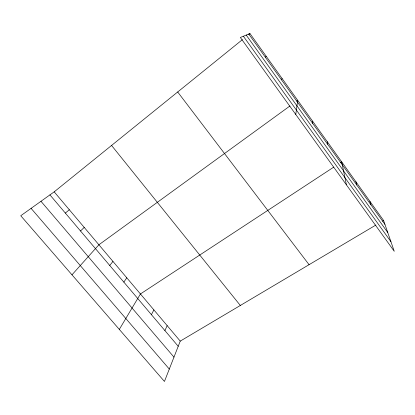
<?xml version="1.0" encoding="UTF-8"?>
<svg xmlns="http://www.w3.org/2000/svg" width="415" height="415" viewBox="0 0 415 415"><rect width="100%" height="100%" fill="white"/><g stroke="black" fill="none" stroke-linecap="round" stroke-linejoin="round"><path stroke-width="0.62" d="M295.755 114.457L297.705 100.337L296.668 101.089M375.907 225.029L180.245 341.114L164.454 381.458L20.75 215.743L54.194 191.844L242.433 39.622M281.52 79.825L282.07 78.466M164.911 330.589L167.157 325.619M151.418 314.658L153.887 309.901M119.318 329.406L140.431 293.965L333.717 167.146M123.841 282.117L126.783 277.806M109.752 265.491L112.937 261.414M71.982 274.823L98.9 244.783L289.94 105.981M265.289 57.135L266.155 56.207M80.515 230.979L84.219 227.399M65.337 213.071L69.315 209.757M248.953 34.352L249.954 33.542L383.585 220.474L394.25 251.298L240.352 37.48L249.954 33.542M340.648 162.597L341.711 161.897L346.411 184.836M382.49 221.122L383.585 220.474M31.078 208.361L169.304 369.07M40.976 201.291L173.973 357.139M49.93 194.889L178.222 346.292M54.194 191.844L180.245 341.114M111.562 145.452L240.332 305.466M177.687 91.98L309.071 264.682M246.214 35.073L387.766 232.561M243.366 36.24L390.925 241.691M248.756 34.03L384.928 224.354M369.853 201.265L370.958 204.828M355.899 181.744L356.75 184.971M327.29 141.722L327.611 144.244M312.62 121.206L312.666 123.354"/></g></svg>
